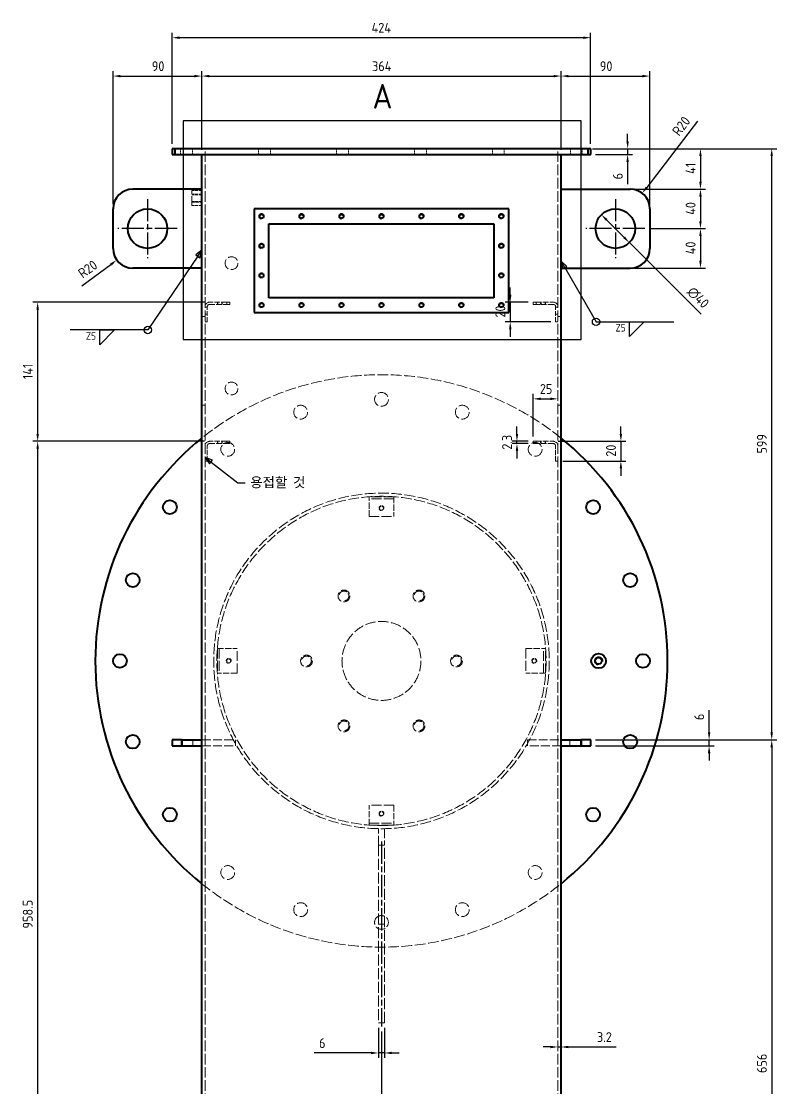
# Model space of a CAD drawing. Header units: millimetres. Extents: x 0 to 4205, y 0 to 2970.
# Drawn here: x 2604 to 3370, y 1052 to 2132 of the extents above; entities that cross this region are included whole.
import ezdxf

# ---------------------------------------------------------------- set-up
doc = ezdxf.new("R2010")
doc.units = ezdxf.units.MM
doc.header["$LTSCALE"] = 5
doc.linetypes.add('CHAIN', pattern=[0.3543, 0.2362, -0.0295, 0.0591, -0.0295])
doc.linetypes.add('DASHED', pattern=[0.2067, 0.1654, -0.0413])
doc.layers.get('0').update_dxf_attribs({"color": 3, "lineweight": 25})
for name, color, linetype, lineweight in [('가려진 것(ISO)', 2, 'DASHED', 18), ('가시적인 것(ISO)', 3, 'Continuous', 40), ('가시적인 좁은 것(ISO)', 3, 'Continuous', 35), ('기호(ISO)', 5, 'Continuous', 25), ('상세 경계(JIS)', 7, 'Continuous', 25), ('중심 표식(ISO)', 1, 'Continuous', 25), ('중심선(ISO)', 1, 'Continuous', 25), ('치수(ISO)', 2, 'Continuous', 25)]:
    doc.layers.add(name, color=color, linetype=linetype, lineweight=lineweight)
doc.styles.add('문자 텍스트_PSTEK_POSCO', font='isocp.shx')
doc.styles.add('부품번호텍스트_PSTEK_POSCO', font='isocp.shx')
doc.styles.add('치수 텍스트_PSTEK_POSCO', font='isocp.shx')
doc.dimstyles.new('치수_PSTEK_POSCO', dxfattribs={"dimscale": 5, "dimtxt": 2, "dimasz": 1.5, "dimexe": 1, "dimexo": 1, "dimgap": 1, "dimtad": 1, "dimrnd": 1e-08, "dimdsep": 46, "dimtxsty": '치수 텍스트_PSTEK_POSCO', "dimcen": 0.09, "dimdle": 10, "dimclrd": 7, "dimclre": 7, "dimclrt": 2, "dimadec": 1, "dimazin": 2, "dimtfac": 1, "dimtmove": 0, "dimatfit": 3, "dimldrblk": 'Filled-2', "dimfxl": 0, "dimtolj": 1, "dimlwd": -1, "dimlwe": -1, "dimarcsym": 0})
doc.dimstyles.new('치수_PSTEK_POSCO$7', dxfattribs={"dimscale": 5, "dimtxt": 2, "dimasz": 1.5, "dimexe": 1, "dimexo": 1, "dimgap": 1, "dimtad": 1, "dimrnd": 1e-08, "dimdsep": 46, "dimtxsty": '치수 텍스트_PSTEK_POSCO', "dimcen": 0.09, "dimdle": 10, "dimclrd": 7, "dimclre": 7, "dimclrt": 2, "dimadec": 1, "dimazin": 2, "dimtfac": 1, "dimtmove": 0, "dimatfit": 3, "dimldrblk": 'Filled-2', "dimfxl": 0, "dimtolj": 1, "dimlwd": -1, "dimlwe": -1, "dimarcsym": 0})

# ---------------------------------------------------------------- blocks, each defined once
blk = doc.blocks.new('*D35')
at = {"layer": 'Defpoints', "color": 0, "transparency": 16777216}
for p in [(3151.2, 2076.9), (2787.2, 1997.3), (3151.2, 1997.3)]:
    blk.add_point(p, dxfattribs=at)
at = {"layer": '치수(ISO)', "color": 7, "transparency": 16777216}
for p, q in [((2787.2, 2002.3), (2787.2, 2081.9)), ((2794.7, 2076.9), (3143.7, 2076.9)), ((3151.2, 2002.3), (3151.2, 2081.9))]:
    blk.add_line(p, q, dxfattribs=at)
for points in [[(2794.7, 2078.1), (2794.7, 2075.6), (2787.2, 2076.9)], [(3143.7, 2078.1), (3143.7, 2075.6), (3151.2, 2076.9)]]:
    blk.add_solid(points, dxfattribs=at)
at = {"layer": '치수(ISO)', "color": 2, "transparency": 16777216, "insert": (2959.7, 2086.9), "char_height": 10, "attachment_point": 4, "style": '치수 텍스트_PSTEK_POSCO'}
blk.add_mtext('\\A1;364', dxfattribs=at)
blk = doc.blocks.new('Filled-2')
at = {"color": 0}
for p, q in [((0, 0), (-1, 0.33)), ((-1, 0.33), (-1, -0.33)), ((-1, 0), (0, 0)), ((-1, -0.33), (0, 0))]:
    blk.add_line(p, q, dxfattribs=at)
at = {"color": 0, "flags": 128}
blk.add_lwpolyline([(-1, -0.33), (0, 0), (-1, 0.33), (-1, -0.33)], dxfattribs=at)
at = {"color": 0}
blk.add_solid([(-1, -0.33), (0, 0), (-1, 0.33), (-1, -0.33)], dxfattribs=at)
blk = doc.blocks.new('*D36')
at = {"layer": 'Defpoints', "color": 0, "transparency": 16777216}
for p in [(3181.2, 2115.8), (2757.2, 2003.3), (3181.2, 2003.3)]:
    blk.add_point(p, dxfattribs=at)
at = {"layer": '치수(ISO)', "color": 7, "transparency": 16777216}
for p, q in [((2757.2, 2008.3), (2757.2, 2120.8)), ((3181.2, 2008.3), (3181.2, 2120.8)), ((2764.7, 2115.8), (3173.7, 2115.8))]:
    blk.add_line(p, q, dxfattribs=at)
for points in [[(2764.7, 2117), (2764.7, 2114.5), (2757.2, 2115.8)], [(3173.7, 2117), (3173.7, 2114.5), (3181.2, 2115.8)]]:
    blk.add_solid(points, dxfattribs=at)
at = {"layer": '치수(ISO)', "color": 2, "transparency": 16777216, "insert": (2959.2, 2125.8), "char_height": 10, "attachment_point": 4, "style": '치수 텍스트_PSTEK_POSCO'}
blk.add_mtext('\\A1;424', dxfattribs=at)
blk = doc.blocks.new('*D37')
at = {"layer": 'Defpoints', "color": 0, "transparency": 16777216}
for p in [(3181.2, 2003.3), (3218.7, 2003.3), (3181.2, 1997.3)]:
    blk.add_point(p, dxfattribs=at)
at = {"layer": '치수(ISO)', "color": 7, "transparency": 16777216}
for p, q in [((3218.7, 2010.8), (3218.7, 2018.3)), ((3186.2, 2003.3), (3223.7, 2003.3)), ((3218.7, 2003.3), (3218.7, 1997.3)), ((3186.2, 1997.3), (3223.7, 1997.3)), ((3218.7, 1989.8), (3218.7, 1967.2))]:
    blk.add_line(p, q, dxfattribs=at)
for points in [[(3217.4, 2010.8), (3219.9, 2010.8), (3218.7, 2003.3)], [(3217.4, 1989.8), (3219.9, 1989.8), (3218.7, 1997.3)]]:
    blk.add_solid(points, dxfattribs=at)
at = {"layer": '치수(ISO)', "color": 2, "transparency": 16777216, "insert": (3208.7, 1972.2), "char_height": 10, "attachment_point": 4, "rotation": 90, "style": '치수 텍스트_PSTEK_POSCO'}
blk.add_mtext('\\A1;6', dxfattribs=at)
blk = doc.blocks.new('*D65')
at = {"layer": 'Defpoints', "color": 0, "transparency": 16777216}
for p in [(3151.2, 1093.1), (3148, 1080), (3151.2, 1080.4)]:
    blk.add_point(p, dxfattribs=at)
at = {"layer": '치수(ISO)', "color": 7, "transparency": 16777216}
for p, q in [((3140.5, 1093.1), (3133, 1093.1)), ((3148, 1093.1), (3151.2, 1093.1)), ((3158.7, 1093.1), (3207.2, 1093.1))]:
    blk.add_line(p, q, dxfattribs=at)
for points in [[(3140.5, 1094.3), (3140.5, 1091.8), (3148, 1093.1)], [(3158.7, 1094.3), (3158.7, 1091.8), (3151.2, 1093.1)]]:
    blk.add_solid(points, dxfattribs=at)
at = {"layer": '치수(ISO)', "color": 2, "transparency": 16777216, "insert": (3187.6, 1103.1), "char_height": 10, "attachment_point": 4, "style": '치수 텍스트_PSTEK_POSCO'}
blk.add_mtext('\\A1;3.2', dxfattribs=at)
blk = doc.blocks.new('*D96')
at = {"layer": 'Defpoints', "color": 0, "transparency": 16777216}
for p in [(2787.2, 2076.9), (2787.2, 1997.3), (2697.2, 1942.3)]:
    blk.add_point(p, dxfattribs=at)
at = {"layer": '치수(ISO)', "color": 7, "transparency": 16777216}
for p, q in [((2697.2, 1947.3), (2697.2, 2081.9)), ((2704.7, 2076.9), (2779.7, 2076.9)), ((2787.2, 2002.3), (2787.2, 2081.9))]:
    blk.add_line(p, q, dxfattribs=at)
for points in [[(2704.7, 2078.1), (2704.7, 2075.6), (2697.2, 2076.9)], [(2779.7, 2078.1), (2779.7, 2075.6), (2787.2, 2076.9)]]:
    blk.add_solid(points, dxfattribs=at)
at = {"layer": '치수(ISO)', "color": 2, "transparency": 16777216, "insert": (2736.5, 2086.9), "char_height": 10, "attachment_point": 4, "style": '치수 텍스트_PSTEK_POSCO'}
blk.add_mtext('\\A1;90', dxfattribs=at)
blk = doc.blocks.new('*D97')
at = {"layer": 'Defpoints', "color": 0, "transparency": 16777216}
for p in [(3181.2, 2003.3), (3221.2, 1962.3), (3292.5, 1962.3)]:
    blk.add_point(p, dxfattribs=at)
at = {"layer": '치수(ISO)', "color": 7, "transparency": 16777216}
for p, q in [((3186.2, 2003.3), (3297.5, 2003.3)), ((3292.5, 1995.8), (3292.5, 1969.8)), ((3226.2, 1962.3), (3297.5, 1962.3))]:
    blk.add_line(p, q, dxfattribs=at)
for points in [[(3291.2, 1995.8), (3293.7, 1995.8), (3292.5, 2003.3)], [(3291.2, 1969.8), (3293.7, 1969.8), (3292.5, 1962.3)]]:
    blk.add_solid(points, dxfattribs=at)
at = {"layer": '치수(ISO)', "color": 2, "transparency": 16777216, "insert": (3282.5, 1977.8), "char_height": 10, "attachment_point": 4, "rotation": 90, "style": '치수 텍스트_PSTEK_POSCO'}
blk.add_mtext('\\A1;41', dxfattribs=at)
blk = doc.blocks.new('*D98')
at = {"layer": 'Defpoints', "color": 0, "transparency": 16777216}
for p in [(3221.2, 1962.3), (3236.2, 1922.3), (3292.5, 1922.3)]:
    blk.add_point(p, dxfattribs=at)
at = {"layer": '치수(ISO)', "color": 7, "transparency": 16777216}
for p, q in [((3226.2, 1962.3), (3297.5, 1962.3)), ((3292.5, 1954.8), (3292.5, 1929.8)), ((3241.2, 1922.3), (3297.5, 1922.3))]:
    blk.add_line(p, q, dxfattribs=at)
for points in [[(3291.2, 1954.8), (3293.7, 1954.8), (3292.5, 1962.3)], [(3291.2, 1929.8), (3293.7, 1929.8), (3292.5, 1922.3)]]:
    blk.add_solid(points, dxfattribs=at)
at = {"layer": '치수(ISO)', "color": 2, "transparency": 16777216, "insert": (3282.5, 1936.3), "char_height": 10, "attachment_point": 4, "rotation": 90, "style": '치수 텍스트_PSTEK_POSCO'}
blk.add_mtext('\\A1;40', dxfattribs=at)
blk = doc.blocks.new('*D99')
at = {"layer": 'Defpoints', "color": 0, "transparency": 16777216}
for p in [(3236.2, 1922.3), (3221.2, 1882.3), (3292.5, 1882.3)]:
    blk.add_point(p, dxfattribs=at)
at = {"layer": '치수(ISO)', "color": 7, "transparency": 16777216}
for p, q in [((3241.2, 1922.3), (3297.5, 1922.3)), ((3292.5, 1914.8), (3292.5, 1889.8)), ((3226.2, 1882.3), (3297.5, 1882.3))]:
    blk.add_line(p, q, dxfattribs=at)
for points in [[(3291.2, 1914.8), (3293.7, 1914.8), (3292.5, 1922.3)], [(3291.2, 1889.8), (3293.7, 1889.8), (3292.5, 1882.3)]]:
    blk.add_solid(points, dxfattribs=at)
at = {"layer": '치수(ISO)', "color": 2, "transparency": 16777216, "insert": (3282.5, 1896.3), "char_height": 10, "attachment_point": 4, "rotation": 90, "style": '치수 텍스트_PSTEK_POSCO'}
blk.add_mtext('\\A1;40', dxfattribs=at)
blk = doc.blocks.new('*D100')
at = {"layer": 'Defpoints', "color": 0, "transparency": 16777216}
for p in [(3192.1, 1936.4), (3220.4, 1908.1)]:
    blk.add_point(p, dxfattribs=at)
at = {"layer": '치수(ISO)', "color": 7, "transparency": 16777216}
for p, q in [((3197.4, 1931.1), (3215.1, 1913.4)), ((3220.4, 1908.1), (3293.1, 1835.5))]:
    blk.add_line(p, q, dxfattribs=at)
for points in [[(3198.3, 1932), (3196.5, 1930.2), (3192.1, 1936.4)], [(3215.9, 1914.3), (3214.2, 1912.6), (3220.4, 1908.1)]]:
    blk.add_solid(points, dxfattribs=at)
at = {"layer": '치수(ISO)', "color": 2, "transparency": 16777216, "insert": (3281.7, 1860.9), "char_height": 10, "attachment_point": 4, "rotation": 315, "style": '치수 텍스트_PSTEK_POSCO'}
blk.add_mtext('\\A1;∅40', dxfattribs=at)
blk = doc.blocks.new('용접 기호 식별자6')
at = {"layer": '기호(ISO)', "color": 7}
for p, q in [((630.99, 376.56), (630.24, 377.85)), ((631.43, 376.81), (630.24, 377.85)), ((630.24, 377.85), (630.56, 376.31)), ((630.56, 376.31), (631.43, 376.81)), ((630.99, 376.56), (637.33, 365.59)), ((637.33, 365.59), (653.08, 365.59))]:
    blk.add_line(p, q, dxfattribs=at)
at = {"layer": '기호(ISO)'}
for p, q in [((644.08, 365.59), (647.08, 365.59)), ((647.08, 365.59), (644.08, 362.59)), ((644.08, 362.59), (644.08, 365.59))]:
    blk.add_line(p, q, dxfattribs=at)
at = {"layer": '기호(ISO)', "color": 7, "flags": 128}
blk.add_lwpolyline([(631.43, 376.81), (630.24, 377.85), (630.56, 376.31), (631.43, 376.81)], dxfattribs=at)
at = {"layer": '기호(ISO)'}
blk.add_circle((637.33, 365.59), 0.75, dxfattribs=at)
at = {"layer": '기호(ISO)', "color": 7}
blk.add_solid([(631.43, 376.81), (630.24, 377.85), (630.56, 376.31), (631.43, 376.81)], dxfattribs=at)
at = {"layer": '기호(ISO)', "color": 7, "insert": (641.27, 363.61), "char_height": 1.5, "attachment_point": 7, "style": '문자 텍스트_PSTEK_POSCO'}
blk.add_mtext('Z5', dxfattribs=at)
blk = doc.blocks.new('*D102')
at = {"layer": 'Defpoints', "color": 0, "transparency": 16777216}
for p in [(3241.2, 2076.9), (3151.2, 1997.3), (3241.2, 1942.3)]:
    blk.add_point(p, dxfattribs=at)
at = {"layer": '치수(ISO)', "color": 7, "transparency": 16777216}
for p, q in [((3151.2, 2002.3), (3151.2, 2081.9)), ((3158.7, 2076.9), (3233.7, 2076.9)), ((3241.2, 1947.3), (3241.2, 2081.9))]:
    blk.add_line(p, q, dxfattribs=at)
for points in [[(3158.7, 2078.1), (3158.7, 2075.6), (3151.2, 2076.9)], [(3233.7, 2078.1), (3233.7, 2075.6), (3241.2, 2076.9)]]:
    blk.add_solid(points, dxfattribs=at)
at = {"layer": '치수(ISO)', "color": 2, "transparency": 16777216, "insert": (3190.5, 2086.9), "char_height": 10, "attachment_point": 4, "style": '치수 텍스트_PSTEK_POSCO'}
blk.add_mtext('\\A1;90', dxfattribs=at)
blk = doc.blocks.new('*D114')
at = {"layer": 'Defpoints', "color": 0, "transparency": 16777216}
for p in [(2717.2, 1902.3), (2701.1, 1890.5)]:
    blk.add_point(p, dxfattribs=at)
at = {"layer": '치수(ISO)', "color": 7, "transparency": 16777216}
blk.add_line((2665.5, 1864.5), (2695, 1886.1), dxfattribs=at)
blk.add_solid([(2694.3, 1887.1), (2695.8, 1885), (2701.1, 1890.5)], dxfattribs=at)
at = {"layer": '치수(ISO)', "color": 2, "transparency": 16777216, "insert": (2663.6, 1875.5), "char_height": 10, "attachment_point": 4, "rotation": 36.1663, "style": '치수 텍스트_PSTEK_POSCO'}
blk.add_mtext('\\A1;R20', dxfattribs=at)
blk = doc.blocks.new('*D120')
at = {"layer": 'Defpoints', "color": 0, "transparency": 16777216}
for p in [(2795, 1847.8), (2620.8, 1706.8), (2795, 1706.8)]:
    blk.add_point(p, dxfattribs=at)
at = {"layer": '치수(ISO)', "color": 7, "transparency": 16777216}
for p, q in [((2790, 1847.8), (2615.8, 1847.8)), ((2620.8, 1840.3), (2620.8, 1714.3)), ((2790, 1706.8), (2615.8, 1706.8))]:
    blk.add_line(p, q, dxfattribs=at)
for points in [[(2619.6, 1840.3), (2622.1, 1840.3), (2620.8, 1847.8)], [(2619.6, 1714.3), (2622.1, 1714.3), (2620.8, 1706.8)]]:
    blk.add_solid(points, dxfattribs=at)
at = {"layer": '치수(ISO)', "color": 2, "transparency": 16777216, "insert": (2610.8, 1769.8), "char_height": 10, "attachment_point": 4, "rotation": 90, "style": '치수 텍스트_PSTEK_POSCO'}
blk.add_mtext('\\A1;141', dxfattribs=at)
blk = doc.blocks.new('*D121')
at = {"layer": 'Defpoints', "color": 0, "transparency": 16777216}
for p in [(2795, 1706.8), (2620.8, 748.3), (2772.2, 748.3)]:
    blk.add_point(p, dxfattribs=at)
at = {"layer": '치수(ISO)', "color": 7, "transparency": 16777216}
for p, q in [((2790, 1706.8), (2615.8, 1706.8)), ((2620.8, 1699.3), (2620.8, 755.8)), ((2767.2, 748.3), (2615.8, 748.3))]:
    blk.add_line(p, q, dxfattribs=at)
for points in [[(2619.6, 1699.3), (2622.1, 1699.3), (2620.8, 1706.8)], [(2619.6, 755.8), (2622.1, 755.8), (2620.8, 748.3)]]:
    blk.add_solid(points, dxfattribs=at)
at = {"layer": '치수(ISO)', "color": 2, "transparency": 16777216, "insert": (2610.8, 1213.1), "char_height": 10, "attachment_point": 4, "rotation": 90, "style": '치수 텍스트_PSTEK_POSCO'}
blk.add_mtext('\\A1;958.5', dxfattribs=at)
blk = doc.blocks.new('*D150')
at = {"layer": 'Defpoints', "color": 0, "transparency": 16777216}
for p in [(3148, 1749.8), (3148, 1749.8), (3123, 1706.8)]:
    blk.add_point(p, dxfattribs=at)
at = {"layer": '치수(ISO)', "color": 7, "transparency": 16777216}
for p, q in [((3123, 1711.8), (3123, 1754.8)), ((3130.5, 1749.8), (3140.5, 1749.8))]:
    blk.add_line(p, q, dxfattribs=at)
for points in [[(3130.5, 1751.1), (3130.5, 1748.6), (3123, 1749.8)], [(3140.5, 1751.1), (3140.5, 1748.6), (3148, 1749.8)]]:
    blk.add_solid(points, dxfattribs=at)
at = {"layer": '치수(ISO)', "color": 2, "transparency": 16777216, "insert": (3129.7, 1759.8), "char_height": 10, "attachment_point": 4, "style": '치수 텍스트_PSTEK_POSCO'}
blk.add_mtext('\\A1;25', dxfattribs=at)
blk = doc.blocks.new('*D151')
at = {"layer": 'Defpoints', "color": 0, "transparency": 16777216}
for p in [(3143.4, 1706.8), (3148, 1686.8), (3211.8, 1686.8)]:
    blk.add_point(p, dxfattribs=at)
at = {"layer": '치수(ISO)', "color": 7, "transparency": 16777216}
for p, q in [((3211.8, 1714.3), (3211.8, 1721.8)), ((3148.4, 1706.8), (3216.8, 1706.8)), ((3211.8, 1706.8), (3211.8, 1686.8)), ((3153, 1686.8), (3216.8, 1686.8)), ((3211.8, 1679.3), (3211.8, 1671.8))]:
    blk.add_line(p, q, dxfattribs=at)
for points in [[(3210.6, 1714.3), (3213.1, 1714.3), (3211.8, 1706.8)], [(3210.6, 1679.3), (3213.1, 1679.3), (3211.8, 1686.8)]]:
    blk.add_solid(points, dxfattribs=at)
at = {"layer": '치수(ISO)', "color": 2, "transparency": 16777216, "insert": (3201.8, 1691.2), "char_height": 10, "attachment_point": 4, "rotation": 90, "style": '치수 텍스트_PSTEK_POSCO'}
blk.add_mtext('\\A1;20', dxfattribs=at)
blk = doc.blocks.new('*D152')
at = {"layer": 'Defpoints', "color": 0, "transparency": 16777216}
for p in [(3106.5, 1706.8), (3123, 1706.8), (3123, 1704.5)]:
    blk.add_point(p, dxfattribs=at)
at = {"layer": '치수(ISO)', "color": 7, "transparency": 16777216}
for p, q in [((3106.5, 1714.3), (3106.5, 1721.8)), ((3118, 1706.8), (3101.5, 1706.8)), ((3118, 1704.5), (3101.5, 1704.5)), ((3106.5, 1704.5), (3106.5, 1706.8)), ((3106.5, 1697), (3106.5, 1689.5))]:
    blk.add_line(p, q, dxfattribs=at)
for points in [[(3105.3, 1714.3), (3107.8, 1714.3), (3106.5, 1706.8)], [(3105.3, 1697), (3107.8, 1697), (3106.5, 1704.5)]]:
    blk.add_solid(points, dxfattribs=at)
at = {"layer": '치수(ISO)', "color": 2, "transparency": 16777216, "insert": (3096.5, 1698.3), "char_height": 10, "attachment_point": 4, "rotation": 90, "style": '치수 텍스트_PSTEK_POSCO'}
blk.add_mtext('\\A1;2.3', dxfattribs=at)
blk = doc.blocks.new('*D153')
at = {"layer": 'Defpoints', "color": 0, "transparency": 16777216}
for p in [(3123, 1847.8), (3099.7, 1827.8), (3145.7, 1827.8)]:
    blk.add_point(p, dxfattribs=at)
at = {"layer": '치수(ISO)', "color": 7, "transparency": 16777216}
for p, q in [((3099.7, 1855.3), (3099.7, 1862.8)), ((3118, 1847.8), (3094.7, 1847.8)), ((3099.7, 1847.8), (3099.7, 1827.8)), ((3140.7, 1827.8), (3094.7, 1827.8)), ((3099.7, 1820.3), (3099.7, 1812.8))]:
    blk.add_line(p, q, dxfattribs=at)
for points in [[(3098.5, 1855.3), (3101, 1855.3), (3099.7, 1847.8)], [(3098.5, 1820.3), (3101, 1820.3), (3099.7, 1827.8)]]:
    blk.add_solid(points, dxfattribs=at)
at = {"layer": '치수(ISO)', "color": 2, "transparency": 16777216, "insert": (3089.7, 1832.2), "char_height": 10, "attachment_point": 4, "rotation": 90, "style": '치수 텍스트_PSTEK_POSCO'}
blk.add_mtext('\\A1;20', dxfattribs=at)
blk = doc.blocks.new('용접 기호 식별자11')
at = {"layer": '기호(ISO)', "color": 7}
for p, q in [((556.6, 378.85), (546.49, 363.92)), ((557.44, 380.1), (556.19, 379.13)), ((556.19, 379.13), (557.02, 378.57)), ((556.6, 378.85), (557.44, 380.1)), ((557.02, 378.57), (557.44, 380.1)), ((546.49, 363.92), (530.74, 363.92))]:
    blk.add_line(p, q, dxfattribs=at)
at = {"layer": '기호(ISO)'}
for p, q in [((536.74, 363.92), (539.74, 363.92)), ((539.74, 363.92), (536.74, 360.92)), ((536.74, 360.92), (536.74, 363.92))]:
    blk.add_line(p, q, dxfattribs=at)
at = {"layer": '기호(ISO)', "color": 7, "flags": 128}
blk.add_lwpolyline([(557.02, 378.57), (557.44, 380.1), (556.19, 379.13), (557.02, 378.57)], dxfattribs=at)
at = {"layer": '기호(ISO)'}
blk.add_circle((546.49, 363.92), 0.75, dxfattribs=at)
at = {"layer": '기호(ISO)', "color": 7}
blk.add_solid([(557.02, 378.57), (557.44, 380.1), (556.19, 379.13), (557.02, 378.57)], dxfattribs=at)
at = {"layer": '기호(ISO)', "color": 7, "insert": (533.94, 361.93), "char_height": 1.5, "attachment_point": 7, "style": '문자 텍스트_PSTEK_POSCO'}
blk.add_mtext('Z5', dxfattribs=at)
blk = doc.blocks.new('*D168')
at = {"layer": 'Defpoints', "color": 0, "transparency": 16777216}
for p in [(3178.2, 2003.3), (3364.7, 2003.3), (3181.2, 1404.3)]:
    blk.add_point(p, dxfattribs=at)
at = {"layer": '치수(ISO)', "color": 7, "transparency": 16777216}
for p, q in [((3183.2, 2003.3), (3369.7, 2003.3)), ((3364.7, 1411.8), (3364.7, 1995.8)), ((3186.2, 1404.3), (3369.7, 1404.3))]:
    blk.add_line(p, q, dxfattribs=at)
for points in [[(3363.4, 1995.8), (3365.9, 1995.8), (3364.7, 2003.3)], [(3363.4, 1411.8), (3365.9, 1411.8), (3364.7, 1404.3)]]:
    blk.add_solid(points, dxfattribs=at)
at = {"layer": '치수(ISO)', "color": 2, "transparency": 16777216, "insert": (3354.7, 1694.4), "char_height": 10, "attachment_point": 4, "rotation": 90, "style": '치수 텍스트_PSTEK_POSCO'}
blk.add_mtext('\\A1;599', dxfattribs=at)
blk = doc.blocks.new('*D169')
at = {"layer": 'Defpoints', "color": 0, "transparency": 16777216}
for p in [(3181.2, 1404.3), (3166.2, 748.3), (3364.7, 748.3)]:
    blk.add_point(p, dxfattribs=at)
at = {"layer": '치수(ISO)', "color": 7, "transparency": 16777216}
for p, q in [((3186.2, 1404.3), (3369.7, 1404.3)), ((3364.7, 1396.8), (3364.7, 755.8)), ((3171.2, 748.3), (3369.7, 748.3))]:
    blk.add_line(p, q, dxfattribs=at)
for points in [[(3363.4, 1396.8), (3365.9, 1396.8), (3364.7, 1404.3)], [(3363.4, 755.8), (3365.9, 755.8), (3364.7, 748.3)]]:
    blk.add_solid(points, dxfattribs=at)
at = {"layer": '치수(ISO)', "color": 2, "transparency": 16777216, "insert": (3354.7, 1066.7), "char_height": 10, "attachment_point": 4, "rotation": 90, "style": '치수 텍스트_PSTEK_POSCO'}
blk.add_mtext('\\A1;656', dxfattribs=at)
blk = doc.blocks.new('*D170')
at = {"layer": 'Defpoints', "color": 0, "transparency": 16777216}
for p in [(3181.2, 1404.3), (3181.2, 1398.3), (3301.2, 1404.3)]:
    blk.add_point(p, dxfattribs=at)
at = {"layer": '치수(ISO)', "color": 7, "transparency": 16777216}
for p, q in [((3301.2, 1411.8), (3301.2, 1434.4)), ((3186.2, 1404.3), (3306.2, 1404.3)), ((3186.2, 1398.3), (3306.2, 1398.3)), ((3301.2, 1398.3), (3301.2, 1404.3)), ((3301.2, 1390.8), (3301.2, 1383.3))]:
    blk.add_line(p, q, dxfattribs=at)
for points in [[(3300, 1411.8), (3302.5, 1411.8), (3301.2, 1404.3)], [(3300, 1390.8), (3302.5, 1390.8), (3301.2, 1398.3)]]:
    blk.add_solid(points, dxfattribs=at)
at = {"layer": '치수(ISO)', "color": 2, "transparency": 16777216, "insert": (3291.2, 1424.3), "char_height": 10, "attachment_point": 4, "rotation": 90, "style": '치수 텍스트_PSTEK_POSCO'}
blk.add_mtext('\\A1;6', dxfattribs=at)
blk = doc.blocks.new('*D171')
at = {"layer": 'Defpoints', "color": 0, "transparency": 16777216}
for p in [(2969.2, 1113.7), (2787.2, 1072), (2787.2, 1024.7)]:
    blk.add_point(p, dxfattribs=at)
at = {"layer": '치수(ISO)', "color": 7, "transparency": 16777216}
for p, q in [((2969.2, 1108.7), (2969.2, 1019.7)), ((2961.7, 1024.7), (2794.7, 1024.7))]:
    blk.add_line(p, q, dxfattribs=at)
for points in [[(2794.7, 1025.9), (2794.7, 1023.4), (2787.2, 1024.7)], [(2961.7, 1025.9), (2961.7, 1023.4), (2969.2, 1024.7)]]:
    blk.add_solid(points, dxfattribs=at)
at = {"layer": '치수(ISO)', "color": 2, "transparency": 16777216, "insert": (2869.9, 1034.7), "char_height": 10, "attachment_point": 4, "style": '치수 텍스트_PSTEK_POSCO'}
blk.add_mtext('\\A1;182', dxfattribs=at)
blk = doc.blocks.new('*D172')
at = {"layer": 'Defpoints', "color": 0, "transparency": 16777216}
for p in [(2966.2, 1117.5), (2972.2, 1117.5), (2972.2, 1087)]:
    blk.add_point(p, dxfattribs=at)
at = {"layer": '치수(ISO)', "color": 7, "transparency": 16777216}
for p, q in [((2966.2, 1112.5), (2966.2, 1082)), ((2972.2, 1112.5), (2972.2, 1082)), ((2958.7, 1087), (2901, 1087)), ((2972.2, 1087), (2966.2, 1087)), ((2979.7, 1087), (2987.2, 1087))]:
    blk.add_line(p, q, dxfattribs=at)
for points in [[(2958.7, 1088.3), (2958.7, 1085.8), (2966.2, 1087)], [(2979.7, 1088.3), (2979.7, 1085.8), (2972.2, 1087)]]:
    blk.add_solid(points, dxfattribs=at)
at = {"layer": '치수(ISO)', "color": 2, "transparency": 16777216, "insert": (2906, 1097), "char_height": 10, "attachment_point": 4, "style": '치수 텍스트_PSTEK_POSCO'}
blk.add_mtext('\\A1;6', dxfattribs=at)
blk = doc.blocks.new('*D173')
at = {"layer": 'Defpoints', "color": 0, "transparency": 16777216}
for p in [(2969.2, 1113.7), (3151.2, 1066.5), (3151.2, 1024.7)]:
    blk.add_point(p, dxfattribs=at)
at = {"layer": '치수(ISO)', "color": 7, "transparency": 16777216}
for p, q in [((2969.2, 1108.7), (2969.2, 1019.7)), ((2976.7, 1024.7), (3143.7, 1024.7))]:
    blk.add_line(p, q, dxfattribs=at)
for points in [[(2976.7, 1025.9), (2976.7, 1023.4), (2969.2, 1024.7)], [(3143.7, 1025.9), (3143.7, 1023.4), (3151.2, 1024.7)]]:
    blk.add_solid(points, dxfattribs=at)
at = {"layer": '치수(ISO)', "color": 2, "transparency": 16777216, "insert": (3051.9, 1034.7), "char_height": 10, "attachment_point": 4, "style": '치수 텍스트_PSTEK_POSCO'}
blk.add_mtext('\\A1;182', dxfattribs=at)
blk = doc.blocks.new('2dDetail0')
at = {"layer": '상세 경계(JIS)', "flags": 128}
blk.add_lwpolyline([(553.68, 361.98), (634.33, 361.98), (634.33, 406.3), (553.68, 406.3), (553.68, 361.98)], dxfattribs=at)
at = {"layer": '상세 경계(JIS)', "insert": (592.03, 408.79), "char_height": 5, "attachment_point": 7, "style": '부품번호텍스트_PSTEK_POSCO'}
blk.add_mtext('A', dxfattribs=at)
blk = doc.blocks.new('*D194')
at = {"layer": 'Defpoints', "color": 0, "transparency": 16777216}
for p in [(3233.4, 1958.2), (3221.2, 1942.3)]:
    blk.add_point(p, dxfattribs=at)
at = {"layer": '치수(ISO)', "color": 7, "transparency": 16777216}
blk.add_line((3289.5, 2031.3), (3238, 1964.1), dxfattribs=at)
blk.add_solid([(3237, 1964.9), (3239, 1963.3), (3233.4, 1958.2)], dxfattribs=at)
at = {"layer": '치수(ISO)', "color": 2, "transparency": 16777216, "insert": (3267, 2018.4), "char_height": 10, "attachment_point": 4, "rotation": 52.5062, "style": '치수 텍스트_PSTEK_POSCO'}
blk.add_mtext('\\A1;R20', dxfattribs=at)

msp = doc.modelspace()

# ---------------------------------------------------------------- linework, layer by layer
at = {"layer": '가려진 것(ISO)', "ltscale": 2.285536}
for p, q in [((2765.7242, 1997.2852), (2765.7242, 2003.2852)), ((2777.7242, 1997.2852), (2777.7242, 2003.2852)), ((2844.7242, 1997.2852), (2844.7242, 2003.2852)), ((2856.7242, 1997.2852), (2856.7242, 2003.2852)), ((2923.7242, 1997.2852), (2923.7242, 2003.2852)), ((2935.7242, 1997.2852), (2935.7242, 2003.2852)), ((3002.7242, 1997.2852), (3002.7242, 2003.2852)), ((3014.7242, 1997.2852), (3014.7242, 2003.2852)), ((3081.7242, 1997.2852), (3081.7242, 2003.2852)), ((3093.7242, 1997.2852), (3093.7242, 2003.2852)), ((3160.7242, 1997.2852), (3160.7242, 2003.2852)), ((3172.7242, 1997.2852), (3172.7242, 2003.2852)), ((2766.2242, 1398.2852), (2766.2242, 1404.2852)), ((2778.2242, 1398.2852), (2778.2242, 1404.2852)), ((2821.2242, 1398.2852), (2821.2242, 1404.2852)), ((3117.2242, 1398.2852), (3117.2242, 1404.2852)), ((3160.2242, 1404.2852), (3160.2242, 1398.2852)), ((3172.2242, 1404.2852), (3172.2242, 1398.2852)), ((2972.2242, 1297.4852), (2966.2242, 1297.4852)), ((2972.2242, 1217.4852), (2966.2242, 1217.4852)), ((2966.2242, 1117.4852), (2972.2242, 1117.4852))]:
    msp.add_line(p, q, dxfattribs=at)
at = {"layer": '가려진 것(ISO)', "ltscale": 13.010388}
for p, q in [((2790.4242, 752.7852), (2790.4242, 2003.2852)), ((3148.0242, 752.7852), (3148.0242, 2003.2852))]:
    msp.add_line(p, q, dxfattribs=at)
at = {"layer": '가려진 것(ISO)', "ltscale": 11.399102}
msp.add_line((2777.2242, 1945.7852), (2777.2242, 1960.7852), dxfattribs=at)
at = {"layer": '가려진 것(ISO)', "ltscale": 3.809293}
for p, q in [((2787.2242, 1960.7852), (2777.2242, 1960.7852)), ((2787.2242, 1957.2852), (2777.2242, 1957.2852)), ((2787.2242, 1956.6087), (2777.2242, 1956.6087)), ((2787.2242, 1949.9617), (2777.2242, 1949.9617)), ((2777.2242, 1949.2852), (2787.2242, 1949.2852)), ((2787.2242, 1945.7852), (2777.2242, 1945.7852))]:
    msp.add_line(p, q, dxfattribs=at)
at = {"layer": '가려진 것(ISO)', "ltscale": 6.628244}
for p, q in [((2812.4242, 1847.7852), (2795.0242, 1847.7852)), ((3126.0242, 1847.7852), (3143.4242, 1847.7852)), ((2795.0242, 1845.4852), (2812.4242, 1845.4852)), ((3143.4242, 1845.4852), (3126.0242, 1845.4852)), ((2812.4242, 1706.7852), (2795.0242, 1706.7852)), ((2795.0242, 1704.4852), (2812.4242, 1704.4852)), ((3126.0242, 1706.7852), (3143.4242, 1706.7852)), ((3143.4242, 1704.4852), (3126.0242, 1704.4852))]:
    msp.add_line(p, q, dxfattribs=at)
at = {"layer": '가려진 것(ISO)', "ltscale": 0.87606}
for p, q in [((2802.9242, 1847.7852), (2802.9242, 1845.4852)), ((2803.3572, 1845.4852), (2803.3572, 1847.7852)), ((2807.4912, 1845.4852), (2807.4912, 1847.7852)), ((2807.9242, 1845.4852), (2807.9242, 1847.7852)), ((2812.4242, 1847.7852), (2812.4242, 1845.4852)), ((2815.4242, 1845.4852), (2815.4242, 1847.7852)), ((3123.0242, 1847.7852), (3123.0242, 1845.4852)), ((3126.0242, 1845.4852), (3126.0242, 1847.7852)), ((3130.5242, 1847.7852), (3130.5242, 1845.4852)), ((3130.9572, 1847.7852), (3130.9572, 1845.4852)), ((3135.0912, 1847.7852), (3135.0912, 1845.4852)), ((3135.5242, 1845.4852), (3135.5242, 1847.7852)), ((2792.7242, 1842.7852), (2790.4242, 1842.7852)), ((3148.0242, 1842.7852), (3145.7242, 1842.7852)), ((2792.7242, 1835.7852), (2790.4242, 1835.7852)), ((2790.4242, 1827.7852), (2792.7242, 1827.7852)), ((3148.0242, 1835.7852), (3145.7242, 1835.7852)), ((3148.0242, 1827.7852), (3145.7242, 1827.7852)), ((2802.9242, 1706.7852), (2802.9242, 1704.4852)), ((2803.3572, 1704.4852), (2803.3572, 1706.7852)), ((2807.4912, 1704.4852), (2807.4912, 1706.7852)), ((2807.9242, 1704.4852), (2807.9242, 1706.7852)), ((2812.4242, 1706.7852), (2812.4242, 1704.4852)), ((2815.4242, 1704.4852), (2815.4242, 1706.7852)), ((3123.0242, 1706.7852), (3123.0242, 1704.4852)), ((3126.0242, 1704.4852), (3126.0242, 1706.7852)), ((3130.5242, 1706.7852), (3130.5242, 1704.4852)), ((3130.9572, 1706.7852), (3130.9572, 1704.4852)), ((3135.0912, 1706.7852), (3135.0912, 1704.4852)), ((3135.5242, 1704.4852), (3135.5242, 1706.7852)), ((2790.4242, 1686.7852), (2792.7242, 1686.7852)), ((3148.0242, 1686.7852), (3145.7242, 1686.7852))]:
    msp.add_line(p, q, dxfattribs=at)
at = {"layer": '가려진 것(ISO)', "ltscale": 1.616089}
for p, q in [((2815.4242, 1847.7852), (2812.4242, 1847.7852)), ((3126.0242, 1847.7852), (3123.0242, 1847.7852)), ((2812.4242, 1845.4852), (2815.4242, 1845.4852)), ((3123.0242, 1845.4852), (3126.0242, 1845.4852)), ((2815.4242, 1706.7852), (2812.4242, 1706.7852)), ((2812.4242, 1704.4852), (2815.4242, 1704.4852)), ((3126.0242, 1706.7852), (3123.0242, 1706.7852)), ((3123.0242, 1704.4852), (3126.0242, 1704.4852))]:
    msp.add_line(p, q, dxfattribs=at)
at = {"layer": '가려진 것(ISO)', "ltscale": 5.866365}
for p, q in [((2792.7242, 1827.7852), (2792.7242, 1843.1852)), ((3145.7242, 1827.7852), (3145.7242, 1843.1852)), ((2792.7242, 1686.7852), (2792.7242, 1702.1852)), ((3145.7242, 1686.7852), (3145.7242, 1702.1852))]:
    msp.add_line(p, q, dxfattribs=at)
at = {"layer": '가려진 것(ISO)', "ltscale": 1.218906}
for p, q in [((2790.4242, 1833.2852), (2787.2242, 1833.2852)), ((3151.2242, 1833.2852), (3148.0242, 1833.2852)), ((2790.4242, 1743.2852), (2787.2242, 1743.2852)), ((3151.2242, 1743.2852), (3148.0242, 1743.2852))]:
    msp.add_line(p, q, dxfattribs=at)
at = {"layer": '가려진 것(ISO)', "ltscale": 7.618686}
for p, q in [((2956.7242, 1630.5852), (2956.7242, 1650.5852)), ((2981.7242, 1650.5852), (2981.7242, 1630.5852)), ((2802.9242, 1496.7852), (2822.9242, 1496.7852)), ((3115.5242, 1496.7852), (3135.5242, 1496.7852)), ((2822.9242, 1471.7852), (2802.9242, 1471.7852)), ((3135.5242, 1471.7852), (3115.5242, 1471.7852)), ((2956.7242, 1317.9852), (2956.7242, 1337.9852)), ((2981.7242, 1337.9852), (2981.7242, 1317.9852))]:
    msp.add_line(p, q, dxfattribs=at)
at = {"layer": '가려진 것(ISO)', "ltscale": 12.094824}
for p, q in [((2981.7242, 1650.5852), (2956.7242, 1650.5852)), ((2981.7242, 1648.5852), (2956.7242, 1648.5852)), ((2956.7242, 1630.5852), (2981.7242, 1630.5852)), ((2802.9242, 1496.7852), (2802.9242, 1471.7852)), ((2804.9242, 1496.7852), (2804.9242, 1471.7852)), ((2822.9242, 1471.7852), (2822.9242, 1496.7852)), ((3115.5242, 1496.7852), (3115.5242, 1471.7852)), ((3133.5242, 1471.7852), (3133.5242, 1496.7852)), ((3135.5242, 1471.7852), (3135.5242, 1496.7852)), ((2981.7242, 1337.9852), (2956.7242, 1337.9852)), ((2956.7242, 1319.9852), (2981.7242, 1319.9852)), ((2956.7242, 1317.9852), (2981.7242, 1317.9852))]:
    msp.add_line(p, q, dxfattribs=at)
at = {"layer": '가려진 것(ISO)', "ltscale": 10.965973}
for p, q in [((2787.2242, 1404.2852), (2821.2242, 1404.2852)), ((2787.2242, 1398.2852), (2821.2242, 1398.2852)), ((3117.2242, 1404.2852), (3151.2242, 1404.2852)), ((3151.2242, 1398.2852), (3117.2242, 1398.2852))]:
    msp.add_line(p, q, dxfattribs=at)
at = {"layer": '가려진 것(ISO)', "ltscale": 11.512446}
for p, q in [((2966.2242, 1297.4852), (2966.2242, 1314.3117)), ((2972.2242, 1314.3117), (2972.2242, 1297.4852))]:
    msp.add_line(p, q, dxfattribs=at)
at = {"layer": '가려진 것(ISO)', "ltscale": 13.397343}
for p, q in [((2966.2242, 1297.4852), (2966.2242, 1117.4852)), ((2972.2242, 1117.4852), (2972.2242, 1297.4852))]:
    msp.add_line(p, q, dxfattribs=at)
at = {"layer": '가려진 것(ISO)', "ltscale": 13.172297}
for centre in [(2817.2242, 1887.2852), (2817.2242, 1760.2852)]:
    msp.add_circle(centre, 6.5, dxfattribs=at)
at = {"layer": '가려진 것(ISO)', "ltscale": 14.18555}
for centre in [(2969.2242, 1749.2852), (2887.3347, 1736.3152), (3051.1137, 1736.3152), (2813.4612, 1698.6747), (3124.9873, 1698.6747), (2813.4612, 1269.8957), (3124.9873, 1269.8957), (2887.3347, 1232.2552), (3051.1137, 1232.2552)]:
    msp.add_circle(centre, 7, dxfattribs=at)
at = {"layer": '가려진 것(ISO)', "ltscale": 13.082514}
msp.add_circle((2969.2242, 1484.2852), 170, dxfattribs=at)
at = {"layer": '가려진 것(ISO)', "ltscale": 13.000823}
msp.add_circle((2969.2242, 1484.2852), 166.8, dxfattribs=at)
at = {"layer": '가려진 것(ISO)', "ltscale": 4.94729}
for centre in [(2969.2242, 1639.0852), (2814.4242, 1484.2852), (3124.0242, 1484.2852), (2969.2242, 1329.4852)]:
    msp.add_circle(centre, 2.067, dxfattribs=at)
at = {"layer": '가려진 것(ISO)', "ltscale": 12.159042}
for centre in [(2931.2242, 1550.1031), (3007.2242, 1550.1031), (2893.2242, 1484.2852), (3045.2242, 1484.2852), (2931.2242, 1418.4673), (3007.2242, 1418.4673)]:
    msp.add_circle(centre, 6, dxfattribs=at)
at = {"layer": '가려진 것(ISO)', "ltscale": 12.798992}
msp.add_circle((2969.2242, 1484.2852), 40, dxfattribs=at)
at = {"layer": '가려진 것(ISO)', "ltscale": 2.752439}
for centre, start, end in [((2795.0242, 1843.1852), 90, 180), ((3143.4242, 1843.1852), 0, 90), ((2795.0242, 1702.1852), 90, 180), ((3143.4242, 1702.1852), 0, 90)]:
    msp.add_arc(centre, 4.6, start, end, dxfattribs=at)
at = {"layer": '가려진 것(ISO)', "ltscale": 1.37617}
for centre, start, end in [((2795.0242, 1843.1852), 90, 180), ((3143.4242, 1843.1852), 0, 90), ((2795.0242, 1702.1852), 90, 180), ((3143.4242, 1702.1852), 0, 90)]:
    msp.add_arc(centre, 2.3, start, end, dxfattribs=at)
at = {"layer": '가려진 것(ISO)', "ltscale": 13.129152}
for start, end in [(51.1277391, 128.8722609), (231.1277391, 308.8722609)]:
    msp.add_arc((2969.2242, 1484.2852), 290, start, end, dxfattribs=at)
at = {"layer": '가려진 것(ISO)', "ltscale": 4.487736}
for centre in [(2969.2242, 1639.0852), (2814.4242, 1484.2852), (3124.0242, 1484.2852), (2969.2242, 1329.4852)]:
    msp.add_arc(centre, 2.5, 350, 260, dxfattribs=at)
at = {"layer": '가려진 것(ISO)', "ltscale": 11.285111}
for centre in [(2931.2242, 1550.1031), (3007.2242, 1550.1031), (2893.2242, 1484.2852), (3045.2242, 1484.2852), (2931.2242, 1418.4673), (3007.2242, 1418.4673)]:
    msp.add_arc(centre, 4.95, 280, 190, dxfattribs=at)
at = {"layer": '가려진 것(ISO)', "ltscale": 12.185629}
msp.add_arc((2969.2242, 1219.2852), 7, 115.3769335, 64.6230665, dxfattribs=at)
at = {"layer": '가려진 것(ISO)', "ltscale": 2.362011}
msp.add_arc((2969.2242, 1219.2852), 7, 64.6230665, 115.3769335, dxfattribs=at)
at = {"layer": '가시적인 것(ISO)'}
for p, q in [((2760.2242, 2003.2852), (2757.2242, 2003.2852)), ((2757.2242, 2003.2852), (2757.2242, 1997.2852)), ((2760.2242, 1997.2852), (2760.2242, 2003.2852)), ((3178.2242, 2003.2852), (2760.2242, 2003.2852)), ((3181.2242, 2003.2852), (3178.2242, 2003.2852)), ((3178.2242, 2003.2852), (3178.2242, 1997.2852)), ((3181.2242, 1997.2852), (3181.2242, 2003.2852)), ((2757.2242, 1997.2852), (2760.2242, 1997.2852)), ((2760.2242, 1997.2852), (3178.2242, 1997.2852)), ((2787.2242, 752.7852), (2787.2242, 1997.2852)), ((3151.2242, 752.7852), (3151.2242, 1997.2852)), ((3178.2242, 1997.2852), (3181.2242, 1997.2852)), ((2787.2242, 1962.2852), (2717.2242, 1962.2852)), ((3151.2242, 1962.2852), (3221.2242, 1962.2852)), ((2697.2242, 1902.2852), (2697.2242, 1942.2852)), ((3098.2242, 1942.2852), (2840.2242, 1942.2852)), ((2840.2242, 1942.2852), (2840.2242, 1837.2852)), ((3098.2242, 1837.2852), (3098.2242, 1942.2852)), ((3241.2242, 1942.2852), (3241.2242, 1902.2852)), ((2855.2242, 1927.2852), (3083.2242, 1927.2852)), ((2855.2242, 1852.2852), (2855.2242, 1927.2852)), ((3083.2242, 1927.2852), (3083.2242, 1852.2852)), ((2787.2242, 1882.2852), (2717.2242, 1882.2852)), ((3151.2242, 1882.2852), (3221.2242, 1882.2852)), ((3083.2242, 1852.2852), (2855.2242, 1852.2852)), ((2840.2242, 1837.2852), (3098.2242, 1837.2852)), ((2767.2242, 1404.2852), (2757.2242, 1404.2852)), ((2757.2242, 1404.2852), (2757.2242, 1398.2852)), ((2757.2242, 1398.2852), (2767.2242, 1398.2852)), ((2767.2242, 1398.2852), (2767.2242, 1404.2852)), ((2767.2242, 1404.2852), (2787.2242, 1404.2852)), ((2767.2242, 1398.2852), (2787.2242, 1398.2852)), ((2787.2242, 1398.2852), (2787.2242, 1404.2852)), ((3151.2242, 1404.2852), (3171.2242, 1404.2852)), ((3151.2242, 1398.2852), (3151.2242, 1404.2852)), ((3151.2242, 1398.2852), (3171.2242, 1398.2852)), ((3181.2242, 1404.2852), (3171.2242, 1404.2852)), ((3171.2242, 1404.2852), (3171.2242, 1398.2852)), ((3171.2242, 1398.2852), (3181.2242, 1398.2852)), ((3181.2242, 1398.2852), (3181.2242, 1404.2852))]:
    msp.add_line(p, q, dxfattribs=at)
for centre, radius in [((2732.2242, 1922.2852), 20), ((2847.7242, 1934.7852), 2.067), ((2888.2242, 1934.7852), 2.067), ((2928.7242, 1934.7852), 2.067), ((2969.2242, 1934.7852), 2.067), ((3009.7242, 1934.7852), 2.067), ((3050.2242, 1934.7852), 2.067), ((3090.7242, 1934.7852), 2.067), ((3206.2242, 1922.2852), 20), ((2847.7242, 1904.7852), 2.067), ((3090.7242, 1904.7852), 2.067), ((2847.7242, 1874.7852), 2.067), ((3090.7242, 1874.7852), 2.067), ((2847.7242, 1844.7852), 2.067), ((2888.2242, 1844.7852), 2.067), ((2928.7242, 1844.7852), 2.067), ((2969.2242, 1844.7852), 2.067), ((3009.7242, 1844.7852), 2.067), ((3050.2242, 1844.7852), 2.067), ((3090.7242, 1844.7852), 2.067), ((2754.8347, 1640.0483), 7), ((3183.6137, 1640.0483), 7), ((2717.1943, 1566.1747), 7), ((3221.2542, 1566.1747), 7), ((2704.2242, 1484.2852), 7), ((3189.2242, 1484.2852), 7.5), ((3234.2242, 1484.2852), 7), ((3189.2242, 1484.2852), 3.3235), ((2717.1943, 1402.3957), 7), ((3221.2542, 1402.3957), 7), ((2754.8347, 1328.5221), 7), ((3183.6137, 1328.5221), 7)]:
    msp.add_circle(centre, radius, dxfattribs=at)
for centre, radius, start, end in [((2717.2242, 1942.2852), 20, 90, 180), ((3221.2242, 1942.2852), 20, 0, 90), ((2717.2242, 1902.2852), 20, 180, 270), ((3221.2242, 1902.2852), 20, 270, 0), ((2969.2242, 1484.2852), 290, 128.8722609, 231.1277391), ((2969.2242, 1484.2852), 290, 308.8722609, 51.1277391)]:
    msp.add_arc(centre, radius, start, end, dxfattribs=at)
at = {"layer": '가시적인 좁은 것(ISO)'}
for centre, radius in [((2847.7242, 1934.7852), 2.5), ((2888.2242, 1934.7852), 2.5), ((2928.7242, 1934.7852), 2.5), ((2969.2242, 1934.7852), 2.5), ((3009.7242, 1934.7852), 2.5), ((3050.2242, 1934.7852), 2.5), ((3090.7242, 1934.7852), 2.5), ((2847.7242, 1904.7852), 2.5), ((3090.7242, 1904.7852), 2.5), ((2847.7242, 1874.7852), 2.5), ((3090.7242, 1874.7852), 2.5), ((2847.7242, 1844.7852), 2.5), ((2888.2242, 1844.7852), 2.5), ((2928.7242, 1844.7852), 2.5), ((2969.2242, 1844.7852), 2.5), ((3009.7242, 1844.7852), 2.5), ((3050.2242, 1844.7852), 2.5), ((3090.7242, 1844.7852), 2.5), ((3189.2242, 1484.2852), 4)]:
    msp.add_arc(centre, radius, 350, 260, dxfattribs=at)
at = {"layer": '중심 표식(ISO)', "linetype": 'CHAIN', "ltscale": 19.051651}
for p, q in [((2732.2242, 1952.2852), (2732.2242, 1892.2852)), ((3206.2242, 1952.2852), (3206.2242, 1892.2852)), ((2762.2242, 1922.2852), (2702.2242, 1922.2852)), ((3236.2242, 1922.2852), (3176.2242, 1922.2852))]:
    msp.add_line(p, q, dxfattribs=at)
at = {"layer": '중심선(ISO)', "linetype": 'CHAIN', "ltscale": 19.051651}
msp.add_line((2969.2242, 1301.2352), (2969.2242, 1113.7352), dxfattribs=at)

# ---------------------------------------------------------------- block references
at = {"layer": '기호(ISO)', "xscale": 5, "yscale": 5, "zscale": 5}
for name in ['용접 기호 식별자11', '용접 기호 식별자6']:
    msp.add_blockref(name, (0, 0), dxfattribs=at)
at = {"layer": '상세 경계(JIS)', "xscale": 5, "yscale": 5, "zscale": 5}
msp.add_blockref('2dDetail0', (0, 0), dxfattribs=at)

# ---------------------------------------------------------------- texts
at = {"layer": '기호(ISO)', "color": 2, "insert": (2836.1982, 1664.7279), "char_height": 10, "width": 66.185939, "attachment_point": 4, "style": '치수 텍스트_PSTEK_POSCO'}
msp.add_mtext('{\\fISOCP|b0|i0;\\H10.0000;용접할 것}', dxfattribs=at)

# ---------------------------------------------------------------- dimensions: what is measured, and where the dimension line sits
at = {"layer": '치수(ISO)', "color": 7}
for base, p1, p2, angle, override, picture, middle in [((3181.2242, 2115.7929), (2757.2242, 2003.2852), (3181.2242, 2003.2852), 180, {"dimdec": 2, "dimtp": 0, "dimtm": 0, "dimtdec": 2, "dimtofl": 0, "dimatfit": 1}, '*D36', (2969.2242, 2115.7929)), ((3218.6932, 2003.2852), (3181.2242, 1997.2852), (3181.2242, 2003.2852), 90, {"dimdec": 2, "dimtp": 0, "dimtm": 0, "dimtdec": 2, "dimtofl": 1, "dimatfit": 1}, '*D37', (3218.6932, 1974.738)), ((3364.6965, 2003.2852), (3181.2242, 1404.2852), (3178.2242, 2003.2852), 90, {"dimdec": 2, "dimtp": 0, "dimtm": 0, "dimtdec": 2, "dimtofl": 0, "dimatfit": 1}, '*D168', (3364.6965, 1703.7852)), ((3292.4595, 1962.2852), (3181.2242, 2003.2852), (3221.2242, 1962.2852), 270, {"dimdec": 2, "dimtp": 0, "dimtm": 0, "dimtdec": 2, "dimtofl": 0, "dimatfit": 1}, '*D97', (3292.4595, 1982.7852)), ((3292.4595, 1922.2852), (3221.2242, 1962.2852), (3236.2242, 1922.2852), 270, {"dimdec": 2, "dimtp": 0, "dimtm": 0, "dimtdec": 2, "dimtofl": 0, "dimatfit": 1}, '*D98', (3292.4595, 1942.2852)), ((3292.4595, 1882.2852), (3236.2242, 1922.2852), (3221.2242, 1882.2852), 90, {"dimdec": 2, "dimtp": 0, "dimtm": 0, "dimtdec": 2, "dimtofl": 0, "dimatfit": 1}, '*D99', (3292.4595, 1902.2852)), ((3099.7231, 1827.7852), (3123.0242, 1847.7852), (3145.7242, 1827.7852), 90, {"dimdec": 2, "dimtp": 0, "dimtm": 0, "dimtdec": 2, "dimtofl": 1, "dimatfit": 1}, '*D153', (3099.7231, 1837.7852)), ((2620.8402, 1706.7852), (2795.0242, 1847.7852), (2795.0242, 1706.7852), 90, {"dimdec": 2, "dimtp": 0, "dimtm": 0, "dimtdec": 2, "dimtofl": 0, "dimatfit": 1}, '*D120', (2620.8402, 1777.2852)), ((3106.5207, 1706.7852), (3123.0242, 1704.4852), (3123.0242, 1706.7852), 90, {"dimdec": 2, "dimtp": 0, "dimtm": 0, "dimtdec": 2, "dimtofl": 1, "dimatfit": 1}, '*D152', (3106.5207, 1705.6352)), ((3211.8235, 1686.7852), (3143.4242, 1706.7852), (3148.0242, 1686.7852), 270, {"dimdec": 2, "dimtp": 0, "dimtm": 0, "dimtdec": 2, "dimtofl": 1, "dimatfit": 1}, '*D151', (3211.8235, 1696.7852)), ((2620.8402, 748.2852), (2795.0242, 1706.7852), (2772.2242, 748.2852), 90, {"dimdec": 2, "dimtp": 0, "dimtm": 0, "dimtdec": 2, "dimtofl": 0, "dimatfit": 1}, '*D121', (2620.8402, 1227.5352)), ((3301.2435, 1404.2852), (3181.2242, 1398.2852), (3181.2242, 1404.2852), 90, {"dimdec": 2, "dimtp": 0, "dimtm": 0, "dimtdec": 2, "dimtofl": 1, "dimatfit": 1}, '*D170', (3301.2435, 1426.8325)), ((3364.6965, 748.2852), (3181.2242, 1404.2852), (3166.2242, 748.2852), 90, {"dimdec": 2, "dimtp": 0, "dimtm": 0, "dimtdec": 2, "dimtofl": 0, "dimatfit": 1}, '*D169', (3364.6965, 1076.2852)), ((2787.2242, 1024.6629), (2969.2242, 1113.7352), (2787.2242, 1071.9769), 180, {"dimdec": 2, "dimse2": 1, "dimtp": 0, "dimtm": 0, "dimtdec": 2, "dimtofl": 0, "dimatfit": 1}, '*D171', (2878.2242, 1024.6629)), ((2972.2242, 1087.0131), (2966.2242, 1117.4852), (2972.2242, 1117.4852), 180, {"dimdec": 2, "dimtp": 0, "dimtm": 0, "dimtdec": 2, "dimtofl": 1, "dimatfit": 1}, '*D172', (2908.5082, 1087.0131)), ((3151.2242, 1024.6629), (2969.2242, 1113.7352), (3151.2242, 1066.4629), 180, {"dimdec": 2, "dimse2": 1, "dimtp": 0, "dimtm": 0, "dimtdec": 2, "dimtofl": 0, "dimatfit": 1}, '*D173', (3060.2242, 1024.6629))]:
    dim = msp.add_linear_dim(base=base, p1=p1, p2=p2, angle=angle, dimstyle='치수_PSTEK_POSCO', override=override, dxfattribs=at)
    dim.commit()
    dim.dimension.update_dxf_attribs({"geometry": picture, "text_midpoint": middle, "dimtype": 160})
for base, p1, p2, override, picture, middle in [((2787.2242, 2076.8582), (2697.2242, 1942.2852), (2787.2242, 1997.2852), {"dimdec": 2, "dimtp": 0, "dimtm": 0, "dimtdec": 2, "dimtofl": 0, "dimatfit": 1}, '*D96', (2742.2242, 2076.8582)), ((3151.2242, 2076.8582), (2787.2242, 1997.2852), (3151.2242, 1997.2852), {"dimdec": 2, "dimtp": 0, "dimtm": 0, "dimtdec": 2, "dimtofl": 0, "dimatfit": 1}, '*D35', (2969.2242, 2076.8582)), ((3241.2242, 2076.8582), (3151.2242, 1997.2852), (3241.2242, 1942.2852), {"dimdec": 2, "dimtp": 0, "dimtm": 0, "dimtdec": 2, "dimtofl": 0, "dimatfit": 1}, '*D102', (3196.2242, 2076.8582)), ((3148.0242, 1749.8163), (3123.0242, 1706.7852), (3148.0242, 1749.8163), {"dimdec": 2, "dimse2": 1, "dimtp": 0, "dimtm": 0, "dimtdec": 2, "dimtofl": 0, "dimatfit": 1}, '*D150', (3135.5242, 1749.8163)), ((3151.2242, 1093.0752), (3148.0242, 1080.0498), (3151.2242, 1080.4347), {"dimdec": 2, "dimse1": 1, "dimse2": 1, "dimtp": 0, "dimtm": 0, "dimtdec": 2, "dimtofl": 1, "dimatfit": 1}, '*D65', (3194.8542, 1093.0752))]:
    dim = msp.add_linear_dim(base=base, p1=p1, p2=p2, dimstyle='치수_PSTEK_POSCO', override=override, dxfattribs=at)
    dim.commit()
    dim.dimension.update_dxf_attribs({"geometry": picture, "text_midpoint": middle, "dimtype": 160})
for center, mpoint, picture, middle in [((3221.2242, 1942.2852), (3233.3978, 1958.1536), '*D194', (3280.6978, 2019.8099)), ((2717.2242, 1902.2852), (2701.0781, 1890.4826), '*D114', (2677.1911, 1873.0216))]:
    dim = msp.add_radius_dim(center=center, mpoint=mpoint, dimstyle='치수_PSTEK_POSCO', override={"dimdec": 2, "dimcen": 0, "dimtp": 0, "dimtm": 0, "dimtdec": 2, "dimtofl": 0}, dxfattribs=at)
    dim.commit()
    dim.dimension.update_dxf_attribs({"geometry": picture, "text_midpoint": middle, "dimtype": 164})
dim = msp.add_diameter_dim_2p(p1=(3192.0821, 1936.4274), p2=(3220.3664, 1908.1431), dimstyle='치수_PSTEK_POSCO', override={"dimdec": 2, "dimlfac": 1, "dimtp": 0, "dimtm": 0, "dimtdec": 2, "dimatfit": 2}, dxfattribs=at)
dim.commit()
dim.dimension.update_dxf_attribs({"geometry": '*D100', "text_midpoint": (3282.0939, 1846.4156), "dimtype": 163})

# ---------------------------------------------------------------- leaders
at = {"layer": '기호(ISO)', "color": 7, "annotation_type": 0, "has_hookline": 1, "hookline_direction": 0, "text_width": 55.8709}
msp.add_leader([(2790.4242, 1690.3623), (2823.6982, 1664.7279), (2831.1982, 1664.7279)], dimstyle='치수_PSTEK_POSCO$7', override={"dimtad": 0}, dxfattribs=at)

doc.saveas('drawing.dxf')
